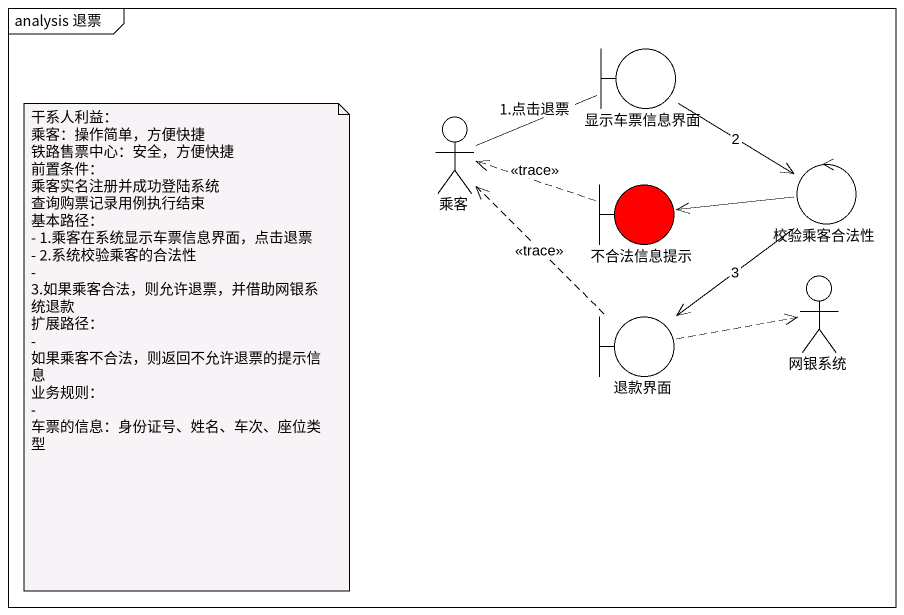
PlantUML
@startuml
mainframe analysis 退票
boundary 显示车票信息界面
actor 乘客
boundary 不合法信息提示 #FF0000
control 校验乘客合法性
actor 网银系统
boundary 退款界面
显示车票信息界面 --> 校验乘客合法性 : 2
乘客 -right- 显示车票信息界面 : 1.点击退票
不合法信息提示 .left.> 乘客 : <<trace>>
校验乘客合法性 -left-> 不合法信息提示
校验乘客合法性 --> 退款界面 : 3
退款界面 .up.> 乘客 : <<trace>>
退款界面 .right.> 网银系统
note as N1
  干系人利益：
  乘客：操作简单，方便快捷
  铁路售票中心：安全，方便快捷
  前置条件：
  乘客实名注册并成功登陆系统
  查询购票记录用例执行结束
  基本路径：
  - 1.乘客在系统显示车票信息界面，点击退票
  - 2.系统校验乘客的合法性
  - 3.如果乘客合法，则允许退票，并借助网银系统退款
  扩展路径：
  - 如果乘客不合法，则返回不允许退票的提示信息
  业务规则：
  - 车票的信息：身份证号、姓名、车次、座位类型
end note
@enduml
